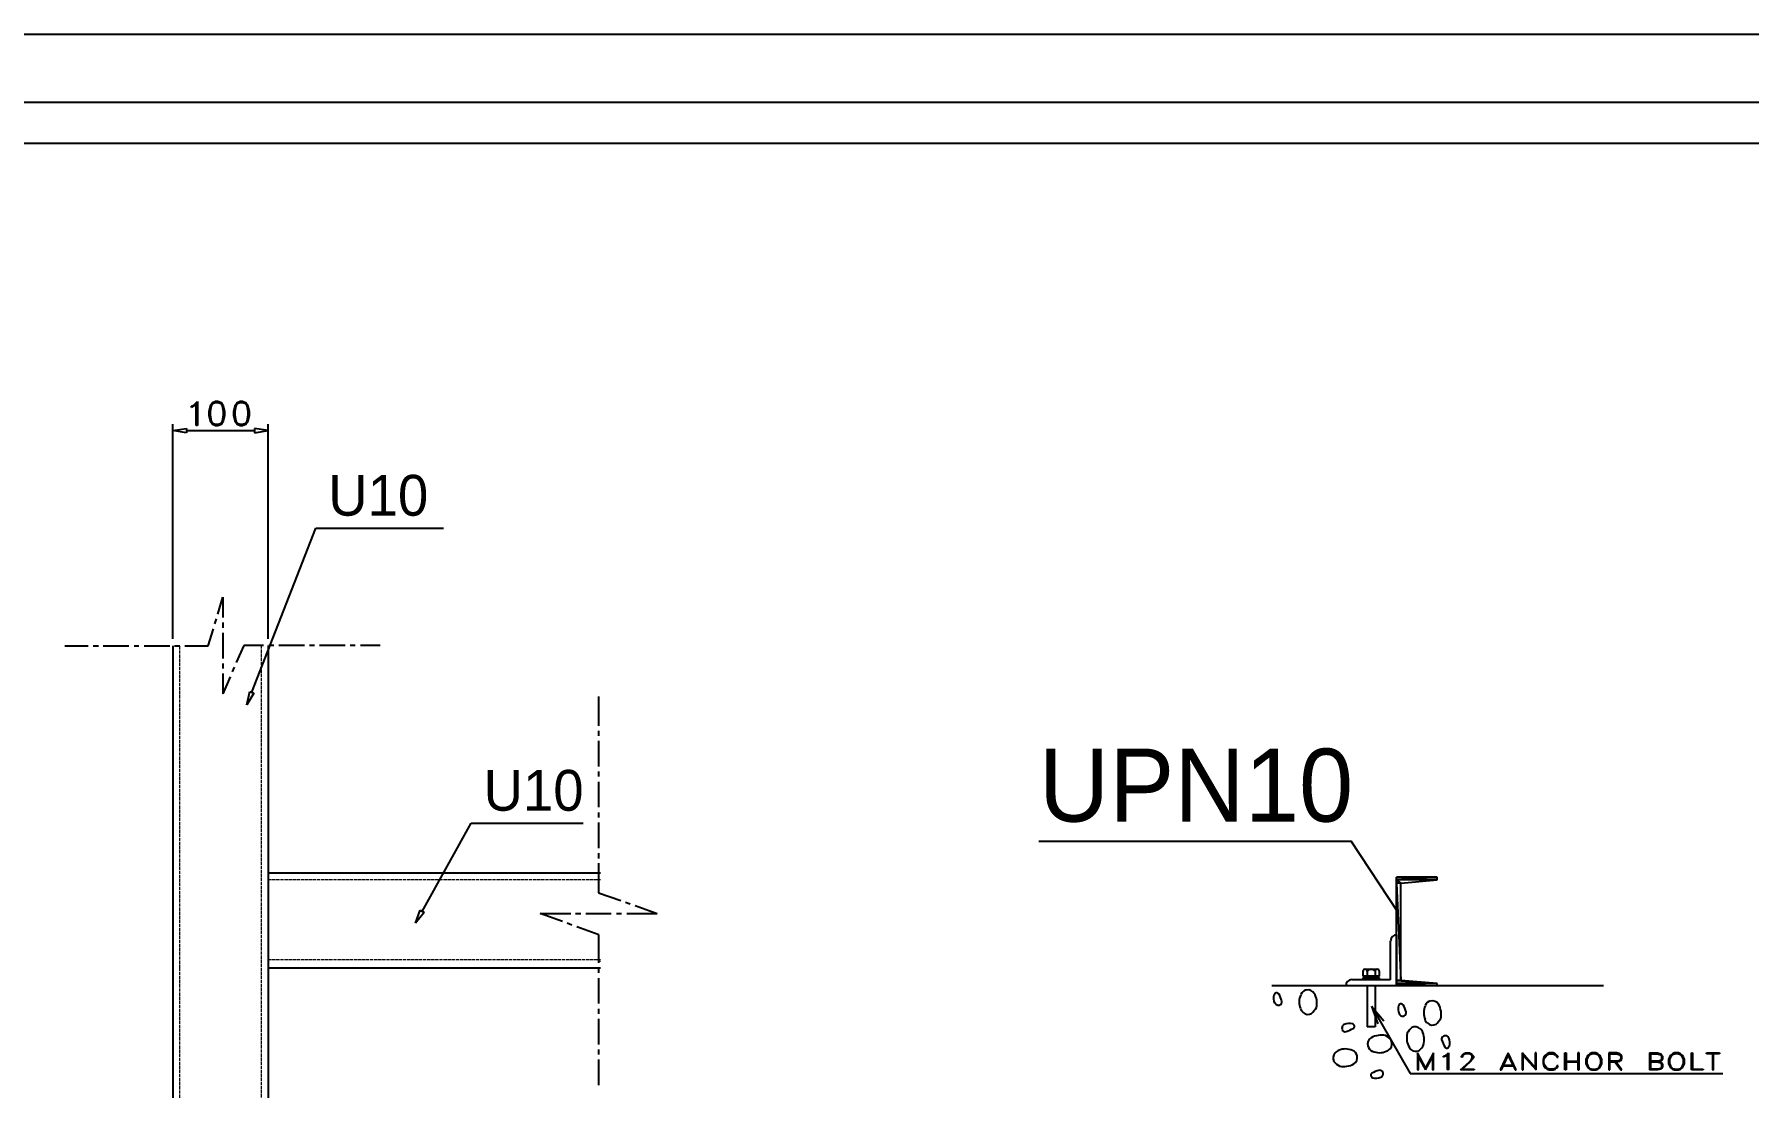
# Model space of a CAD drawing. Header units: millimetres. Extents: x -23396 to 106750, y 116 to 66281.
# Drawn here: x 10011 to 22626, y 58536 to 66281 of the extents above; entities that cross this region are included whole.
import ezdxf

# ---------------------------------------------------------------- set-up
doc = ezdxf.new("R2010")
doc.units = ezdxf.units.MM
doc.linetypes.add('ACAD_ISO02W100', pattern=[15, 12, -3])
doc.layers.add('DL', color=8, linetype='ACAD_ISO02W100', lineweight=0)

msp = doc.modelspace()

# ---------------------------------------------------------------- linework, layer by layer
at = {"color": 0}
for p, q in [((1011.055, 65481.328), (44008.845, 65481.328)), ((11185.853, 63555.328), (11211.253, 63580.728)), ((11211.253, 63580.728), (11211.253, 63405.028)), ((11345.555, 63580.728), (11322.255, 63572.278)), ((11362.505, 63580.728), (11345.555, 63580.728)), ((11387.855, 63572.278), (11362.505, 63580.728)), ((11526.653, 63580.728), (11503.353, 63572.278)), ((11543.603, 63580.728), (11526.653, 63580.728)), ((11568.953, 63572.278), (11543.603, 63580.728)), ((11168.903, 63546.878), (11185.853, 63555.328)), ((11185.853, 63546.878), (11168.903, 63538.378)), ((11168.903, 63538.378), (11168.903, 63546.878)), ((11202.803, 63563.778), (11185.853, 63546.878)), ((11202.803, 63405.028), (11202.803, 63563.778)), ((11305.305, 63546.878), (11296.805, 63506.628)), ((11296.805, 63506.628), (11296.805, 63481.228)), ((11296.805, 63481.228), (11305.305, 63438.928)), ((11322.255, 63572.278), (11305.305, 63546.878)), ((11313.755, 63546.878), (11305.305, 63506.628)), ((11305.305, 63506.628), (11305.305, 63481.228)), ((11305.305, 63481.228), (11313.755, 63438.928)), ((11330.705, 63572.278), (11313.755, 63546.878)), ((11345.555, 63572.278), (11322.255, 63563.778)), ((11362.505, 63572.278), (11345.555, 63572.278)), ((11387.855, 63563.778), (11362.505, 63572.278)), ((11396.305, 63546.878), (11379.355, 63572.278)), ((11404.805, 63546.878), (11387.855, 63572.278)), ((11404.805, 63506.628), (11396.305, 63546.878)), ((11396.305, 63438.928), (11404.805, 63481.228)), ((11413.255, 63506.628), (11404.805, 63546.878)), ((11404.805, 63481.228), (11404.805, 63506.628)), ((11404.805, 63438.928), (11413.255, 63481.228)), ((11413.255, 63481.228), (11413.255, 63506.628)), ((11486.403, 63546.878), (11477.903, 63506.628)), ((11477.903, 63506.628), (11477.903, 63481.228)), ((11477.903, 63481.228), (11486.403, 63438.928)), ((11503.353, 63572.278), (11486.403, 63546.878)), ((11494.853, 63546.878), (11486.403, 63506.628)), ((11486.403, 63506.628), (11486.403, 63481.228)), ((11486.403, 63481.228), (11494.853, 63438.928)), ((11511.803, 63572.278), (11494.853, 63546.878)), ((11526.653, 63572.278), (11503.353, 63563.778)), ((11543.603, 63572.278), (11526.653, 63572.278)), ((11568.953, 63563.778), (11543.603, 63572.278)), ((11577.403, 63546.878), (11560.453, 63572.278)), ((11585.903, 63546.878), (11568.953, 63572.278)), ((11585.903, 63506.628), (11577.403, 63546.878)), ((11577.403, 63438.928), (11585.903, 63481.228)), ((11594.353, 63506.628), (11585.903, 63546.878)), ((11585.903, 63481.228), (11585.903, 63506.628)), ((11585.903, 63438.928), (11594.353, 63481.228)), ((11594.353, 63481.228), (11594.353, 63506.628)), ((11031.303, 61836.578), (11031.303, 63415.628)), ((11031.303, 63366.928), (11130.803, 63381.778)), ((11130.803, 63350.028), (11031.303, 63366.928)), ((11130.803, 63350.028), (11031.303, 63366.928)), ((11130.803, 63381.778), (11130.803, 63350.028)), ((11130.803, 63381.778), (11130.803, 63350.028)), ((11130.803, 63366.928), (11632.453, 63366.928)), ((11211.253, 63405.028), (11202.803, 63405.028)), ((11305.305, 63438.928), (11322.255, 63413.528)), ((11313.755, 63438.928), (11330.705, 63413.528)), ((11322.255, 63421.978), (11345.555, 63413.528)), ((11322.255, 63413.528), (11345.555, 63405.028)), ((11345.555, 63413.528), (11362.505, 63413.528)), ((11345.555, 63405.028), (11362.505, 63405.028)), ((11362.505, 63413.528), (11387.855, 63421.978)), ((11362.505, 63405.028), (11387.855, 63413.528)), ((11379.355, 63413.528), (11396.305, 63438.928)), ((11387.855, 63413.528), (11404.805, 63438.928)), ((11486.403, 63438.928), (11503.353, 63413.528)), ((11494.853, 63438.928), (11511.803, 63413.528)), ((11503.353, 63421.978), (11526.653, 63413.528)), ((11503.353, 63413.528), (11526.653, 63405.028)), ((11526.653, 63413.528), (11543.603, 63413.528)), ((11526.653, 63405.028), (11543.603, 63405.028)), ((11543.603, 63413.528), (11568.953, 63421.978)), ((11543.603, 63405.028), (11568.953, 63413.528)), ((11560.453, 63413.528), (11577.403, 63438.928)), ((11568.953, 63413.528), (11585.903, 63438.928)), ((11632.453, 63381.778), (11632.453, 63350.028)), ((11632.453, 63381.778), (11632.453, 63350.028)), ((11731.953, 63366.928), (11632.453, 63381.778)), ((11632.453, 63350.028), (11731.953, 63366.928)), ((11632.453, 63350.028), (11731.953, 63366.928)), ((11731.953, 61836.578), (11731.953, 63415.628)), ((11611.303, 61442.878), (12083.303, 62649.378)), ((12083.303, 62649.378), (13023.103, 62649.378)), ((11361.553, 62018.628), (11399.653, 62141.378)), ((11399.653, 62141.378), (11399.653, 61993.228)), ((11340.303, 61946.678), (11350.953, 61982.628)), ((11399.653, 61955.128), (11399.653, 61917.028)), ((11291.653, 61785.778), (11329.803, 61910.678)), ((11399.653, 61881.028), (11399.653, 61692.678)), ((10235.503, 61785.778), (10406.903, 61785.778)), ((10445.003, 61785.778), (10483.103, 61785.778)), ((10519.103, 61785.778), (10707.453, 61785.778)), ((10745.553, 61785.778), (10781.553, 61785.778)), ((10819.653, 61785.778), (11008.003, 61785.778)), ((11031.303, 61785.778), (11031.303, 56602.078)), ((11044.053, 61785.778), (11082.153, 61785.778)), ((11120.253, 61785.778), (11291.653, 61785.778)), ((11552.003, 61787.928), (11497.003, 61660.928)), ((11698.053, 61787.928), (11552.003, 61787.928)), ((11731.953, 61787.928), (11731.953, 59417.228)), ((11774.253, 61787.928), (11736.153, 61787.928)), ((11998.603, 61787.928), (11810.253, 61787.928)), ((12072.753, 61787.928), (12036.703, 61787.928)), ((12299.253, 61787.928), (12110.853, 61787.928)), ((12373.303, 61787.928), (12335.203, 61787.928)), ((12557.403, 61787.928), (12411.403, 61787.928)), ((11399.653, 61654.578), (11399.653, 61618.578)), ((11399.653, 61580.478), (11399.653, 61432.328)), ((11482.203, 61627.028), (11467.353, 61593.178)), ((11452.553, 61557.178), (11399.653, 61432.328)), ((11575.303, 61349.778), (11596.503, 61449.228)), ((11575.303, 61349.778), (11596.503, 61449.228)), ((11626.103, 61436.528), (11575.303, 61349.778)), ((11626.103, 61436.528), (11575.303, 61349.778)), ((11596.503, 61449.228), (11626.103, 61436.528)), ((14164.003, 61413.278), (14164.003, 61197.378)), ((14164.003, 61159.278), (14164.003, 61123.278)), ((14164.003, 61085.178), (14164.003, 60896.778)), ((14164.003, 60860.828), (14164.003, 60822.728)), ((14164.003, 60784.628), (14164.003, 60598.328)), ((14164.003, 60560.228), (14164.003, 60522.128)), ((12864.353, 59832.128), (13226.303, 60479.828)), ((13226.303, 60479.828), (14050.049, 60479.828)), ((14164.003, 60486.178), (14164.003, 60297.778)), ((17402.643, 60348.578), (19701.45, 60348.578)), ((20046.45, 59823.628), (19701.45, 60348.578)), ((14164.003, 60259.678), (14164.003, 60221.578)), ((14164.003, 60185.578), (14164.003, 59969.678)), ((11731.953, 60115.728), (14178.803, 60115.728)), ((20334.3, 60083.978), (20035.85, 60083.978)), ((20035.85, 60083.978), (20334.3, 60064.928)), ((20035.85, 60083.978), (20334.3, 60064.928)), ((20334.3, 60083.978), (20035.85, 60083.978)), ((20035.85, 60083.978), (20334.3, 60064.928)), ((20035.85, 60083.978), (20334.3, 60064.928)), ((20035.85, 60064.928), (20035.85, 60083.978)), ((20035.85, 60083.978), (20334.3, 60083.978)), ((20035.85, 59283.878), (20035.85, 60083.978)), ((20334.3, 60064.928), (20035.85, 60064.928)), ((20334.3, 60064.928), (20035.85, 60064.928)), ((20334.3, 60064.928), (20035.85, 60064.928)), ((20035.85, 60064.928), (20065.5, 60039.528)), ((20035.85, 60064.928), (20065.5, 60039.528)), ((20334.3, 60064.928), (20035.85, 60064.928)), ((20035.85, 60064.928), (20065.5, 60039.528)), ((20035.85, 60064.928), (20065.5, 60039.528)), ((20035.85, 60039.528), (20035.85, 60064.928)), ((20065.5, 60039.528), (20334.3, 60064.928)), ((20065.5, 60039.528), (20334.3, 60064.928)), ((20065.5, 60039.528), (20334.3, 60064.928)), ((20334.3, 60064.928), (20334.3, 60083.978)), ((20334.3, 60064.928), (20334.3, 60083.978)), ((20334.3, 60064.928), (20334.3, 60083.978)), ((14164.003, 59969.678), (14326.953, 59912.528)), ((20065.5, 60039.528), (20035.85, 60039.528)), ((20065.5, 60039.528), (20035.85, 60039.528)), ((20065.5, 60039.528), (20035.85, 60039.528)), ((20035.85, 60039.528), (20065.5, 59324.128)), ((20035.85, 60039.528), (20065.5, 59324.128)), ((20065.5, 60039.528), (20035.85, 60039.528)), ((20035.85, 60039.528), (20065.5, 59324.128)), ((20035.85, 60039.528), (20065.5, 59324.128)), ((20035.85, 59324.128), (20035.85, 60039.528)), ((20065.5, 59324.128), (20065.5, 60039.528)), ((20065.5, 59324.128), (20065.5, 60039.528)), ((20065.5, 59324.128), (20065.5, 60039.528)), ((12815.653, 59745.328), (12851.703, 59840.578)), ((12815.653, 59745.328), (12851.703, 59840.578)), ((12879.153, 59823.628), (12815.653, 59745.328)), ((12879.153, 59823.628), (12815.653, 59745.328)), ((12851.703, 59840.578), (12879.153, 59823.628)), ((13734.303, 59817.278), (13958.653, 59817.278)), ((13897.253, 59758.028), (13734.303, 59817.278)), ((13994.653, 59817.278), (14032.753, 59817.278)), ((14070.853, 59817.278), (14257.153, 59817.278)), ((14295.253, 59817.278), (14333.353, 59817.278)), ((14360.853, 59899.828), (14396.803, 59887.128)), ((14371.403, 59817.278), (14593.653, 59817.278)), ((14432.803, 59874.428), (14593.653, 59817.278)), ((13967.153, 59730.528), (13933.253, 59745.328)), ((14166.103, 59658.528), (14003.103, 59717.828)), ((14166.103, 59453.228), (14166.103, 59658.528)), ((19989.3, 59614.078), (19989.3, 59328.328)), ((20035.85, 59658.528), (20035.85, 59283.878)), ((11731.953, 59417.228), (14178.803, 59417.228)), ((11731.953, 59417.228), (11731.953, 56604.178)), ((14166.103, 59379.128), (14166.103, 59417.228)), ((14166.103, 59154.778), (14166.103, 59341.028)), ((19989.3, 59328.328), (19705.65, 59328.328)), ((19788.2, 59389.728), (19788.2, 59355.878)), ((19906.75, 59355.878), (19788.2, 59355.878)), ((19788.2, 59343.178), (19788.2, 59328.328)), ((19906.75, 59343.178), (19788.2, 59343.178)), ((19794.55, 59355.878), (19794.55, 59343.178)), ((19891.95, 59404.528), (19803.05, 59404.528)), ((19817.85, 59389.728), (19817.85, 59355.878)), ((19877.1, 59389.728), (19877.1, 59355.878)), ((19902.5, 59355.878), (19902.5, 59343.178)), ((19906.75, 59389.728), (19906.75, 59355.878)), ((19906.75, 59343.178), (19906.75, 59328.328)), ((20065.5, 59324.128), (20035.85, 59324.128)), ((20065.5, 59324.128), (20035.85, 59324.128)), ((20065.5, 59324.128), (20035.85, 59324.128)), ((20035.85, 59324.128), (20334.3, 59302.928)), ((20035.85, 59324.128), (20334.3, 59302.928)), ((20065.5, 59324.128), (20035.85, 59324.128)), ((20035.85, 59324.128), (20334.3, 59302.928)), ((20035.85, 59324.128), (20334.3, 59302.928)), ((20035.85, 59302.928), (20035.85, 59324.128)), ((20334.3, 59302.928), (20035.85, 59302.928)), ((20334.3, 59302.928), (20035.85, 59302.928)), ((20334.3, 59302.928), (20035.85, 59302.928)), ((20035.85, 59302.928), (20334.3, 59283.878)), ((20035.85, 59302.928), (20334.3, 59283.878)), ((20334.3, 59302.928), (20035.85, 59302.928)), ((20035.85, 59302.928), (20334.3, 59283.878)), ((20035.85, 59302.928), (20334.3, 59283.878)), ((20035.85, 59283.878), (20035.85, 59302.928)), ((20334.3, 59302.928), (20065.5, 59324.128)), ((20334.3, 59302.928), (20065.5, 59324.128)), ((20334.3, 59302.928), (20065.5, 59324.128)), ((20334.3, 59283.878), (20334.3, 59302.928)), ((20334.3, 59283.878), (20334.3, 59302.928)), ((20334.3, 59283.878), (20334.3, 59302.928)), ((21557.75, 59283.878), (19117.25, 59283.878)), ((20035.85, 59283.878), (19661.2, 59283.878)), ((19817.85, 59283.878), (19817.85, 58983.328)), ((19877.1, 59283.878), (19877.1, 58983.328)), ((20334.3, 59283.878), (20035.85, 59283.878)), ((20334.3, 59283.878), (20035.85, 59283.878)), ((20334.3, 59283.878), (20035.85, 59283.878)), ((14166.103, 59078.578), (14166.103, 59116.678)), ((14166.103, 58854.228), (14166.103, 59042.578)), ((19849.6, 59135.728), (20135.35, 58640.428)), ((19849.6, 59135.728), (19940.6, 59027.778)), ((19849.6, 59135.728), (19898.3, 59004.478)), ((19877.1, 58983.328), (19817.85, 58983.328)), ((14166.103, 58780.128), (14166.103, 58816.128)), ((20247.55, 58682.778), (20190.4, 58790.728)), ((20190.4, 58790.728), (20190.4, 58665.828)), ((20306.8, 58790.728), (20247.55, 58682.778)), ((20306.8, 58665.828), (20306.8, 58790.728)), ((20395.7, 58771.678), (20416.85, 58790.728)), ((20416.85, 58790.728), (20416.85, 58665.828)), ((20526.95, 58784.378), (20541.75, 58790.728)), ((20541.75, 58790.728), (20571.4, 58790.728)), ((20571.4, 58790.728), (20586.2, 58784.378)), ((20857.15, 58790.728), (20797.85, 58665.828)), ((20916.4, 58665.828), (20857.15, 58790.728)), ((21054, 58682.778), (20958.75, 58790.728)), ((20958.75, 58790.728), (20958.75, 58665.828)), ((21062.45, 58790.728), (21054, 58790.728)), ((21054, 58790.728), (21054, 58682.778)), ((21062.45, 58665.828), (21062.45, 58790.728)), ((21157.7, 58790.728), (21142.9, 58784.378)), ((21187.35, 58790.728), (21157.7, 58790.728)), ((21202.15, 58784.378), (21187.35, 58790.728)), ((21274.1, 58665.828), (21274.1, 58790.728)), ((21274.1, 58790.728), (21282.6, 58790.728)), ((21282.6, 58790.728), (21282.6, 58665.828)), ((21377.85, 58790.728), (21369.35, 58790.728)), ((21369.35, 58790.728), (21369.35, 58665.828)), ((21377.85, 58665.828), (21377.85, 58790.728)), ((21473.1, 58790.728), (21458.25, 58784.378)), ((21502.7, 58790.728), (21473.1, 58790.728)), ((21515.4, 58784.378), (21502.7, 58790.728)), ((21655.1, 58790.728), (21597.95, 58790.728)), ((21597.95, 58790.728), (21597.95, 58665.828)), ((21678.4, 58784.378), (21655.1, 58790.728)), ((21896.4, 58790.728), (21896.4, 58665.828)), ((21896.4, 58790.728), (21955.7, 58790.728)), ((21955.7, 58790.728), (21978.95, 58784.378)), ((22080.55, 58790.728), (22065.75, 58784.378)), ((22110.2, 58790.728), (22080.55, 58790.728)), ((22125, 58784.378), (22110.2, 58790.728)), ((22205.45, 58665.828), (22205.45, 58790.728)), ((22205.45, 58790.728), (22211.8, 58790.728)), ((22211.8, 58790.728), (22211.8, 58672.178)), ((22315.5, 58784.378), (22315.5, 58790.728)), ((22315.5, 58790.728), (22410.75, 58790.728)), ((22410.75, 58790.728), (22410.75, 58784.378)), ((14166.103, 58553.628), (14166.103, 58742.028)), ((20190.4, 58665.828), (20196.75, 58665.828)), ((20196.75, 58665.828), (20196.75, 58761.078)), ((20196.75, 58761.078), (20247.55, 58665.828)), ((20247.55, 58665.828), (20300.45, 58761.078)), ((20300.45, 58761.078), (20300.45, 58665.828)), ((20300.45, 58665.828), (20306.8, 58665.828)), ((20380.9, 58767.428), (20395.7, 58771.678)), ((20395.7, 58767.428), (20380.9, 58761.078)), ((20380.9, 58761.078), (20380.9, 58767.428)), ((20410.5, 58778.028), (20395.7, 58767.428)), ((20410.5, 58665.828), (20410.5, 58778.028)), ((20416.85, 58665.828), (20410.5, 58665.828)), ((20505.75, 58665.828), (20571.4, 58725.078)), ((20607.35, 58665.828), (20505.75, 58665.828)), ((20512.1, 58767.428), (20520.6, 58778.028)), ((20512.1, 58761.078), (20512.1, 58767.428)), ((20520.6, 58761.078), (20512.1, 58761.078)), ((20577.75, 58725.078), (20512.1, 58665.828)), ((20512.1, 58672.178), (20607.35, 58672.178)), ((20520.6, 58778.028), (20526.95, 58784.378)), ((20526.95, 58778.028), (20520.6, 58767.428)), ((20520.6, 58767.428), (20520.6, 58761.078)), ((20541.75, 58784.378), (20526.95, 58778.028)), ((20571.4, 58784.378), (20541.75, 58784.378)), ((20586.2, 58778.028), (20571.4, 58784.378)), ((20571.4, 58725.078), (20586.2, 58742.028)), ((20592.55, 58742.028), (20577.75, 58725.078)), ((20586.2, 58784.378), (20592.55, 58778.028)), ((20592.55, 58767.428), (20586.2, 58778.028)), ((20586.2, 58742.028), (20592.55, 58754.728)), ((20592.55, 58778.028), (20601, 58767.428)), ((20592.55, 58754.728), (20592.55, 58767.428)), ((20601, 58754.728), (20592.55, 58742.028)), ((20601, 58767.428), (20601, 58754.728)), ((20607.35, 58672.178), (20607.35, 58665.828)), ((20797.85, 58665.828), (20806.35, 58665.828)), ((20806.35, 58665.828), (20857.15, 58771.678)), ((20812.7, 58695.478), (20901.6, 58695.478)), ((20821.15, 58701.828), (20893.1, 58701.828)), ((20857.15, 58771.678), (20907.95, 58665.828)), ((20907.95, 58665.828), (20916.4, 58665.828)), ((20958.75, 58665.828), (20967.2, 58665.828)), ((20967.2, 58665.828), (20967.2, 58771.678)), ((20967.2, 58771.678), (21062.45, 58665.828)), ((21119.6, 58761.078), (21113.25, 58742.028)), ((21113.25, 58742.028), (21113.25, 58712.378)), ((21113.25, 58712.378), (21119.6, 58695.478)), ((21128.05, 58771.678), (21119.6, 58761.078)), ((21119.6, 58742.028), (21128.05, 58761.078)), ((21119.6, 58712.378), (21119.6, 58742.028)), ((21128.05, 58695.478), (21119.6, 58712.378)), ((21119.6, 58695.478), (21128.05, 58682.778)), ((21142.9, 58784.378), (21128.05, 58771.678)), ((21128.05, 58761.078), (21142.9, 58778.028)), ((21142.9, 58676.428), (21128.05, 58695.478)), ((21128.05, 58682.778), (21142.9, 58672.178)), ((21142.9, 58778.028), (21157.7, 58784.378)), ((21157.7, 58672.178), (21142.9, 58676.428)), ((21142.9, 58672.178), (21157.7, 58665.828)), ((21157.7, 58784.378), (21187.35, 58784.378)), ((21187.35, 58672.178), (21157.7, 58672.178)), ((21157.7, 58665.828), (21187.35, 58665.828)), ((21187.35, 58784.378), (21202.15, 58778.028)), ((21202.15, 58676.428), (21187.35, 58672.178)), ((21187.35, 58665.828), (21202.15, 58672.178)), ((21214.85, 58771.678), (21202.15, 58784.378)), ((21202.15, 58778.028), (21208.5, 58771.678)), ((21208.5, 58682.778), (21202.15, 58676.428)), ((21202.15, 58672.178), (21214.85, 58682.778)), ((21208.5, 58771.678), (21214.85, 58761.078)), ((21214.85, 58695.478), (21208.5, 58682.778)), ((21223.3, 58761.078), (21214.85, 58771.678)), ((21214.85, 58761.078), (21223.3, 58761.078)), ((21223.3, 58695.478), (21214.85, 58695.478)), ((21214.85, 58682.778), (21223.3, 58695.478)), ((21282.6, 58665.828), (21274.1, 58665.828)), ((21282.6, 58731.428), (21369.35, 58731.428)), ((21282.6, 58725.078), (21369.35, 58725.078)), ((21369.35, 58665.828), (21377.85, 58665.828)), ((21435, 58761.078), (21428.65, 58742.028)), ((21428.65, 58742.028), (21428.65, 58712.378)), ((21428.65, 58712.378), (21435, 58695.478)), ((21443.45, 58771.678), (21435, 58761.078)), ((21443.45, 58761.078), (21435, 58742.028)), ((21435, 58742.028), (21435, 58712.378)), ((21435, 58712.378), (21443.45, 58695.478)), ((21435, 58695.478), (21443.45, 58682.778)), ((21458.25, 58784.378), (21443.45, 58771.678)), ((21458.25, 58778.028), (21443.45, 58761.078)), ((21443.45, 58695.478), (21458.25, 58676.428)), ((21443.45, 58682.778), (21458.25, 58672.178)), ((21479.45, 58784.378), (21458.25, 58778.028)), ((21458.25, 58676.428), (21479.45, 58672.178)), ((21458.25, 58672.178), (21473.1, 58665.828)), ((21473.1, 58665.828), (21502.7, 58665.828)), ((21494.25, 58784.378), (21479.45, 58784.378)), ((21479.45, 58672.178), (21494.25, 58672.178)), ((21515.4, 58778.028), (21494.25, 58784.378)), ((21494.25, 58672.178), (21515.4, 58676.428)), ((21502.7, 58665.828), (21515.4, 58672.178)), ((21530.25, 58771.678), (21515.4, 58784.378)), ((21530.25, 58761.078), (21515.4, 58778.028)), ((21515.4, 58676.428), (21530.25, 58695.478)), ((21515.4, 58672.178), (21530.25, 58682.778)), ((21538.7, 58761.078), (21530.25, 58771.678)), ((21538.7, 58742.028), (21530.25, 58761.078)), ((21530.25, 58695.478), (21538.7, 58712.378)), ((21530.25, 58682.778), (21538.7, 58695.478)), ((21545.05, 58742.028), (21538.7, 58761.078)), ((21538.7, 58712.378), (21538.7, 58742.028)), ((21538.7, 58695.478), (21545.05, 58712.378)), ((21545.05, 58712.378), (21545.05, 58742.028)), ((21597.95, 58665.828), (21604.3, 58665.828)), ((21604.3, 58665.828), (21604.3, 58784.378)), ((21604.3, 58784.378), (21655.1, 58784.378)), ((21655.1, 58731.428), (21604.3, 58731.428)), ((21604.3, 58725.078), (21655.1, 58725.078)), ((21640.3, 58725.078), (21684.75, 58665.828)), ((21693.2, 58665.828), (21648.75, 58725.078)), ((21655.1, 58784.378), (21678.4, 58778.028)), ((21678.4, 58735.678), (21655.1, 58731.428)), ((21655.1, 58725.078), (21678.4, 58731.428)), ((21684.75, 58778.028), (21678.4, 58784.378)), ((21678.4, 58778.028), (21684.75, 58767.428)), ((21684.75, 58748.378), (21678.4, 58735.678)), ((21678.4, 58731.428), (21684.75, 58735.678)), ((21693.2, 58767.428), (21684.75, 58778.028)), ((21684.75, 58767.428), (21684.75, 58748.378)), ((21684.75, 58735.678), (21693.2, 58748.378)), ((21684.75, 58665.828), (21693.2, 58665.828)), ((21693.2, 58748.378), (21693.2, 58767.428)), ((21955.7, 58665.828), (21896.4, 58665.828)), ((21904.9, 58784.378), (21904.9, 58672.178)), ((21904.9, 58784.378), (21955.7, 58784.378)), ((21955.7, 58731.428), (21904.9, 58731.428)), ((21904.9, 58725.078), (21955.7, 58725.078)), ((21955.7, 58672.178), (21904.9, 58672.178)), ((21955.7, 58784.378), (21978.95, 58778.028)), ((21978.95, 58735.678), (21955.7, 58731.428)), ((21978.95, 58731.428), (21955.7, 58725.078)), ((21955.7, 58731.428), (21978.95, 58725.078)), ((21955.7, 58725.078), (21978.95, 58718.728)), ((21978.95, 58676.428), (21955.7, 58672.178)), ((21978.95, 58672.178), (21955.7, 58665.828)), ((21978.95, 58784.378), (21985.3, 58778.028)), ((21978.95, 58778.028), (21985.3, 58767.428)), ((21985.3, 58748.378), (21978.95, 58735.678)), ((21985.3, 58735.678), (21978.95, 58731.428)), ((21978.95, 58725.078), (21985.3, 58718.728)), ((21978.95, 58718.728), (21985.3, 58706.028)), ((21985.3, 58689.128), (21978.95, 58676.428)), ((21985.3, 58676.428), (21978.95, 58672.178)), ((21985.3, 58778.028), (21991.65, 58767.428)), ((21985.3, 58767.428), (21985.3, 58748.378)), ((21991.65, 58748.378), (21985.3, 58735.678)), ((21985.3, 58718.728), (21991.65, 58706.028)), ((21985.3, 58706.028), (21985.3, 58689.128)), ((21991.65, 58689.128), (21985.3, 58676.428)), ((21991.65, 58767.428), (21991.65, 58748.378)), ((21991.65, 58706.028), (21991.65, 58689.128)), ((22044.6, 58761.078), (22036.1, 58742.028)), ((22036.1, 58742.028), (22036.1, 58712.378)), ((22036.1, 58712.378), (22044.6, 58695.478)), ((22050.95, 58771.678), (22044.6, 58761.078)), ((22050.95, 58761.078), (22044.6, 58742.028)), ((22044.6, 58742.028), (22044.6, 58712.378)), ((22044.6, 58712.378), (22050.95, 58695.478)), ((22044.6, 58695.478), (22050.95, 58682.778)), ((22065.75, 58784.378), (22050.95, 58771.678)), ((22065.75, 58778.028), (22050.95, 58761.078)), ((22050.95, 58695.478), (22065.75, 58676.428)), ((22050.95, 58682.778), (22065.75, 58672.178)), ((22089.05, 58784.378), (22065.75, 58778.028)), ((22065.75, 58676.428), (22089.05, 58672.178)), ((22065.75, 58672.178), (22080.55, 58665.828)), ((22080.55, 58665.828), (22110.2, 58665.828)), ((22101.75, 58784.378), (22089.05, 58784.378)), ((22089.05, 58672.178), (22101.75, 58672.178)), ((22125, 58778.028), (22101.75, 58784.378)), ((22101.75, 58672.178), (22125, 58676.428)), ((22110.2, 58665.828), (22125, 58672.178)), ((22139.85, 58771.678), (22125, 58784.378)), ((22139.85, 58761.078), (22125, 58778.028)), ((22125, 58676.428), (22139.85, 58695.478)), ((22125, 58672.178), (22139.85, 58682.778)), ((22146.2, 58761.078), (22139.85, 58771.678)), ((22146.2, 58742.028), (22139.85, 58761.078)), ((22139.85, 58695.478), (22146.2, 58712.378)), ((22139.85, 58682.778), (22146.2, 58695.478)), ((22154.65, 58742.028), (22146.2, 58761.078)), ((22146.2, 58712.378), (22146.2, 58742.028)), ((22146.2, 58695.478), (22154.65, 58712.378)), ((22154.65, 58712.378), (22154.65, 58742.028)), ((22292.25, 58665.828), (22205.45, 58665.828)), ((22211.8, 58672.178), (22292.25, 58672.178)), ((22292.25, 58672.178), (22292.25, 58665.828)), ((22410.75, 58784.378), (22315.5, 58784.378)), ((22359.95, 58784.378), (22359.95, 58665.828)), ((22359.95, 58665.828), (22366.3, 58665.828)), ((22366.3, 58665.828), (22366.3, 58784.378)), ((20135.35, 58640.428), (22436.15, 58640.428))]:
    msp.add_line(p, q, dxfattribs=at)
at = {"linetype": 'Continuous'}
for points in [[(211.055, 66281.328), (44808.845, 66281.328), (44808.845, 34681.977), (211.055, 34681.977)], [(711.055, 65781.328), (44308.845, 65781.328), (44308.845, 35181.977), (711.055, 35181.977)], [(1011.055, 65481.328), (44008.845, 65481.328), (44008.845, 35481.977), (1011.055, 35481.977)]]:
    msp.add_lwpolyline(points, close=True, dxfattribs=at)
at = {"color": 0}
for points in [[(20036.9, 59660.678), (20011.7, 59660.678), (19991.4, 59640.378), (19991.4, 59615.128)], [(19706.7, 59330.478), (19681.65, 59330.478), (19661.2, 59309.978), (19661.2, 59284.928)], [(19804.1, 59406.678), (19795.25, 59406.678), (19788.2, 59399.578), (19788.2, 59390.778)], [(19819.95, 59390.778), (19819.95, 59399.578), (19812.9, 59406.678), (19804.1, 59406.678)], [(19848.55, 59406.678), (19836.9, 59406.678), (19825.95, 59401.178), (19818.9, 59391.828)], [(19878.15, 59391.828), (19871.1, 59401.178), (19860.2, 59406.678), (19848.55, 59406.678)], [(19893, 59406.678), (19884.15, 59406.678), (19877.1, 59399.578), (19877.1, 59390.778)], [(19908.85, 59390.778), (19908.85, 59399.578), (19901.8, 59406.678), (19893, 59406.678)], [(19132.4, 59218.428), (19127.8, 59197.478), (19129.75, 59175.778), (19137.85, 59156.028)], [(19149.35, 59232.928), (19141.9, 59231.678), (19136.1, 59226.228), (19134.5, 59218.978)], [(19167.7, 59224.278), (19163.95, 59230.628), (19156.55, 59233.978), (19149.35, 59232.928)], [(19190.8, 59173.828), (19185.65, 59191.628), (19178.25, 59208.728), (19168.9, 59224.778)], [(19176.85, 59142.778), (19187.8, 59148.428), (19193.6, 59160.928), (19190.45, 59172.928)], [(19329.95, 59218.778), (19314.95, 59186.528), (19314.45, 59149.678), (19328.55, 59117.178)], [(19371.4, 59254.428), (19353.4, 59249.678), (19338.4, 59237.128), (19330.5, 59220.378)], [(19429.95, 59228.328), (19418.3, 59248.628), (19394.5, 59258.478), (19371.95, 59252.478)], [(19446.2, 59124.628), (19453.95, 59160.228), (19448.15, 59197.628), (19429.8, 59229.378)], [(20285.8, 59173.978), (20267.8, 59169.228), (20252.8, 59156.728), (20244.9, 59139.978)], [(20344.35, 59147.878), (20332.7, 59168.178), (20308.9, 59178.078), (20286.35, 59172.228)], [(19140.35, 59158.478), (19143.15, 59151.578), (19148.8, 59146.328), (19155.7, 59143.678)], [(19155.7, 59143.678), (19162.55, 59141.178), (19170.3, 59141.528), (19176.85, 59144.878)], [(19328.55, 59116.678), (19333.15, 59106.078), (19339.65, 59096.228), (19347.6, 59087.928)], [(19347.95, 59088.278), (19365.05, 59073.278), (19389.55, 59070.128), (19409.85, 59080.178)], [(19410.2, 59081.578), (19424.15, 59094.278), (19435.95, 59109.078), (19445.5, 59125.328)], [(20048.9, 59140.128), (20044.35, 59119.128), (20046.25, 59097.428), (20054.4, 59077.678)], [(20063.75, 59152.478), (20056.3, 59151.228), (20050.5, 59145.778), (20048.9, 59138.528)], [(20054.75, 59078.028), (20057.55, 59071.178), (20063.2, 59065.878), (20070.1, 59063.228)], [(20082.1, 59143.828), (20078.35, 59150.178), (20070.95, 59153.528), (20063.75, 59152.478)], [(20070.1, 59063.228), (20076.95, 59060.778), (20084.7, 59061.128), (20091.25, 59064.478)], [(20105.2, 59093.378), (20100.05, 59111.228), (20092.65, 59128.328), (20083.3, 59144.378)], [(20091.25, 59064.478), (20102.2, 59070.128), (20108, 59082.628), (20104.85, 59094.628)], [(20246.45, 59138.178), (20231.5, 59106.078), (20230.95, 59069.228), (20245.05, 59036.778)], [(20242.95, 59038.378), (20247.55, 59027.778), (20254.05, 59017.878), (20262, 59009.628)], [(20324.6, 59001.128), (20338.55, 59013.828), (20350.35, 59028.678), (20359.9, 59044.878)], [(20360.6, 59044.178), (20368.35, 59079.828), (20362.55, 59117.178), (20344.2, 59148.928)], [(19635.3, 58985.078), (19632.8, 58978.228), (19633.15, 58970.428), (19636.5, 58963.928)], [(19634.4, 58961.778), (19640.05, 58950.878), (19652.55, 58945.028), (19664.55, 58948.228)], [(19650.1, 59000.428), (19643.2, 58997.628), (19637.95, 58991.978), (19635.3, 58985.078)], [(19712.2, 59006.228), (19691.2, 59010.828), (19669.5, 59008.878), (19649.75, 59000.778)], [(19665.45, 58949.978), (19683.25, 58955.078), (19700.35, 58962.528), (19716.4, 58971.878)], [(19724.55, 58989.328), (19723.3, 58996.728), (19717.85, 59002.528), (19710.6, 59004.128)], [(19715.9, 58970.978), (19722.25, 58974.678), (19725.6, 58982.078), (19724.55, 58989.328)], [(19953.85, 58918.578), (19918.2, 58926.328), (19880.8, 58920.528), (19849.05, 58902.178)], [(19996.9, 58884.728), (19984.2, 58898.678), (19969.35, 58910.478), (19953.15, 58919.978)], [(20113.3, 58935.178), (20105.55, 58899.528), (20111.35, 58862.128), (20129.7, 58830.378)], [(20147.15, 58978.228), (20133.25, 58965.528), (20121.4, 58950.678), (20111.9, 58934.478)], [(20209.45, 58969.378), (20192.3, 58984.378), (20167.8, 58987.578), (20147.5, 58977.478)], [(20228.85, 58940.978), (20224.25, 58951.578), (20217.7, 58961.428), (20209.8, 58969.728)], [(20227.4, 58839.028), (20242.4, 58871.128), (20242.95, 58908.028), (20228.85, 58940.478)], [(20264.45, 59009.978), (20281.55, 58994.978), (20306.1, 58991.778), (20326.35, 59001.828)], [(20380.55, 58914.878), (20369.6, 58909.228), (20363.75, 58896.728), (20366.95, 58884.728)], [(20403.8, 58916.128), (20396.95, 58918.578), (20389.15, 58918.228), (20382.65, 58914.878)], [(20419.15, 58901.278), (20416.35, 58908.178), (20410.7, 58913.478), (20403.8, 58916.128)], [(19582, 58790.728), (19567, 58773.578), (19563.85, 58749.078), (19573.9, 58728.778)], [(19610.4, 58810.128), (19599.85, 58805.528), (19589.95, 58798.978), (19581.65, 58791.078)], [(19710.25, 58808.678), (19678.15, 58823.678), (19641.3, 58824.228), (19608.8, 58810.128)], [(19746.05, 58769.378), (19741.3, 58787.378), (19728.75, 58802.328), (19711.85, 58810.278)], [(19848, 58902.378), (19827.7, 58890.728), (19817.85, 58866.928), (19823.65, 58844.328)], [(19824, 58843.778), (19828.8, 58825.828), (19841.3, 58810.828), (19858.05, 58802.878)], [(19857.7, 58804.478), (19889.8, 58789.478), (19926.7, 58788.928), (19959.15, 58803.028)], [(19959.65, 58803.028), (19970.25, 58807.628), (19980.1, 58814.178), (19988.4, 58822.128)], [(19988.05, 58822.478), (20003.05, 58839.578), (20006.25, 58864.078), (19996.15, 58884.378)], [(20129.5, 58829.328), (20141.15, 58809.028), (20165, 58799.178), (20187.55, 58805.178)], [(20188.1, 58805.328), (20206.1, 58810.128), (20221.05, 58822.628), (20229, 58839.578)], [(20368.7, 58885.978), (20373.8, 58868.128), (20381.25, 58851.028), (20390.6, 58834.978)], [(20389.7, 58835.528), (20393.4, 58829.178), (20400.8, 58825.828), (20408.05, 58826.878)], [(20408.05, 58826.878), (20415.45, 58828.078), (20421.25, 58833.578), (20422.85, 58840.778)], [(20424.95, 58839.228), (20429.55, 58860.178), (20427.6, 58881.878), (20419.5, 58901.678)], [(19573.2, 58728.428), (19585.9, 58714.528), (19600.7, 58702.678), (19616.95, 58693.178)], [(19616.25, 58694.578), (19651.85, 58686.828), (19689.25, 58692.628), (19721, 58710.978)], [(19719.95, 58710.778), (19740.25, 58722.428), (19750.1, 58746.278), (19744.3, 58768.828)], [(19904.65, 58663.178), (19886.8, 58658.078), (19869.7, 58650.628), (19853.65, 58641.328)], [(19933.55, 58649.228), (19927.9, 58660.178), (19915.4, 58665.978), (19903.4, 58662.828)], [(19854.2, 58642.178), (19847.85, 58638.478), (19844.5, 58631.078), (19845.55, 58623.828)], [(19845.55, 58623.828), (19846.75, 58616.428), (19852.25, 58610.628), (19859.45, 58609.028)], [(19857.9, 58606.928), (19878.85, 58602.328), (19900.55, 58604.278), (19920.35, 58612.378)], [(19919.95, 58612.728), (19926.85, 58615.528), (19932.15, 58621.178), (19934.8, 58628.078)], [(19934.8, 58628.078), (19937.25, 58634.978), (19936.9, 58642.728), (19933.55, 58649.228)]]:
    msp.add_open_spline(points, degree=3, dxfattribs=at)
at = {"layer": 'DL', "ltscale": 2, "transparency": 33554666}
for p, q in [((11082.153, 59417.228), (11082.153, 61785.796)), ((11681.103, 61787.928), (11681.103, 59417.228)), ((11731.953, 60067.078), (14178.803, 60067.078)), ((11082.153, 56602.078), (11082.153, 59417.228)), ((11681.103, 59417.228), (11681.103, 56604.178)), ((11731.953, 59479.356), (14178.803, 59479.356)), ((14166.103, 59465.928), (14178.803, 59465.928))]:
    msp.add_line(p, q, dxfattribs=at)

# ---------------------------------------------------------------- texts
at = {"linetype": 'Continuous', "attachment_point": 1}
for s, width, insert, char_height in [('U10', 72.29517, (12174.458, 63041.784), 300), ('UPN10', 360.64398, (17403.098, 61028.688), 536.653), ('U10', 72.29517, (13317.458, 60872.234), 300)]:
    msp.add_mtext_dynamic_manual_height_columns(s, width=width, gutter_width=2683.265, heights=[0], dxfattribs=dict(at, insert=insert, char_height=char_height))

doc.saveas('drawing.dxf')
